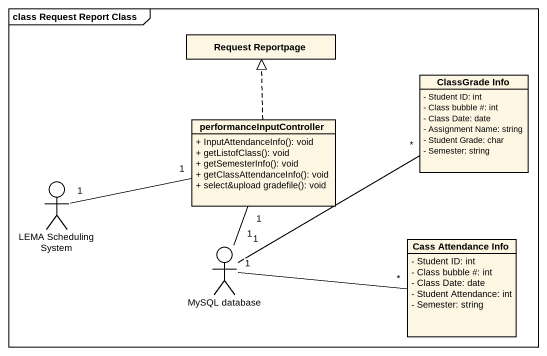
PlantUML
@startuml
mainframe class Request Report Class
allowmixing
hide circle
hide empty members
skinparam classAttributeIconSize 0
class "Request Reportpage" as Request_Reportpage
class "ClassGrade Info" as ClassGrade_Info {
  - Student ID: int
  - Class bubble #: int
  - Class Date: date
  - Assignment Name: string
  - Student Grade: char
  - Semester: string
}
class performanceInputController {
  + InputAttendanceInfo(): void
  + getListofClass(): void
  + getSemesterInfo(): void
  + getClassAttendanceInfo(): void
  + select&upload gradefile(): void
}
actor "LEMA Scheduling System" as LEMA_Scheduling_System
actor "MySQL database" as MySQL_database
class "Cass Attendance Info" as Cass_Attendance_Info {
  - Student ID: int
  - Class bubble #: int
  - Class Date: date
  - Student Attendance: int
  - Semester: string
}
ClassGrade_Info "*" -- "1" MySQL_database
performanceInputController .up.|> Request_Reportpage
performanceInputController "1" -left- "1" LEMA_Scheduling_System
performanceInputController "1" -- "1" MySQL_database
Cass_Attendance_Info "*" -left- "1" MySQL_database
@enduml
